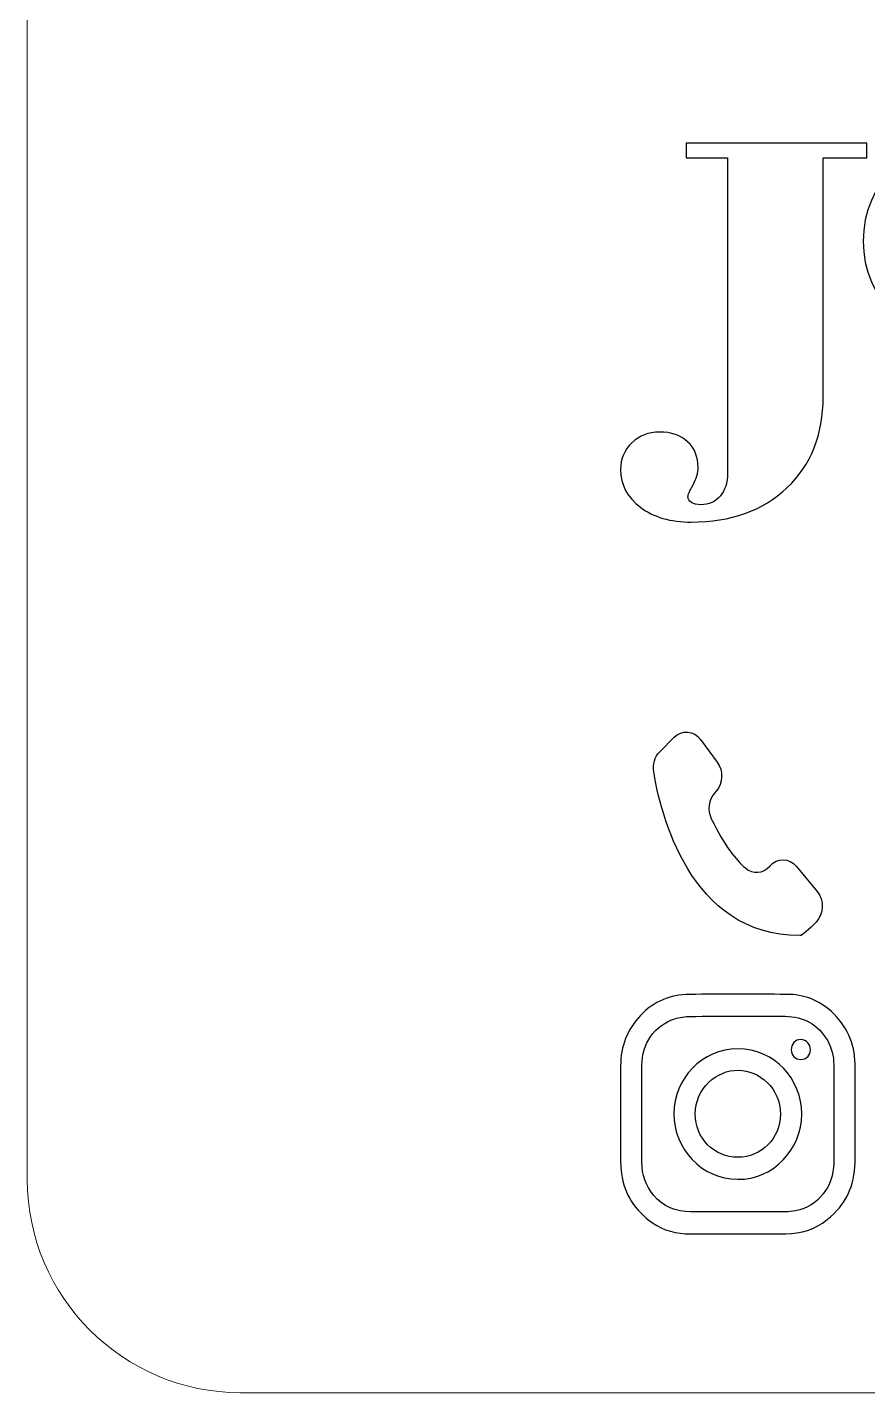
# Model space of a CAD drawing. Header units: millimetres. Extents: x -467 to 235, y 31 to 232.
# Drawn here: x 195.39 to 207.22, y 30.92 to 50.15 of the extents above; entities that cross this region are included whole.
import ezdxf

# ---------------------------------------------------------------- set-up
doc = ezdxf.new("R2010")
doc.units = ezdxf.units.MM
doc.header["$MEASUREMENT"] = 0
doc.layers.add('Layer 1', color=7, linetype='Continuous')

msp = doc.modelspace()

# ---------------------------------------------------------------- linework, layer by layer
at = {"layer": 'Layer 1', "color": 250, "lineweight": 18}
msp.add_open_spline([(198.3895, 70.7186), (198.3895, 70.7186), (232.1895, 70.7186), (232.1895, 70.7186), (233.8418, 70.7186), (235.1895, 69.3709), (235.1895, 67.7186), (235.1895, 67.7186), (235.1895, 33.9186), (235.1895, 33.9186), (235.1895, 32.2663), (233.8418, 30.9186), (232.1895, 30.9186), (232.1895, 30.9186), (198.3895, 30.9186), (198.3895, 30.9186), (196.7372, 30.9186), (195.3895, 32.2663), (195.3895, 33.9186), (195.3895, 33.9186), (195.3895, 67.7186), (195.3895, 67.7186), (195.3895, 69.3709), (196.7372, 70.7186), (198.3895, 70.7186)], degree=3, knots=[0, 0, 0, 0, 0.125, 0.125, 0.125, 0.25, 0.25, 0.25, 0.375, 0.375, 0.375, 0.5, 0.5, 0.5, 0.625, 0.625, 0.625, 0.75, 0.75, 0.75, 0.875, 0.875, 0.875, 1, 1, 1, 1], dxfattribs=at)
at = {"layer": 'Layer 1', "color": 250}
for points, knots in [([(205.2448, 43.8686), (205.2448, 43.8686), (205.2448, 48.3071), (205.2448, 48.3071), (205.2448, 48.3071), (204.6634, 48.3071), (204.6634, 48.3071), (204.6634, 48.3071), (204.6634, 48.5161), (204.6634, 48.5161), (204.6634, 48.5161), (207.2042, 48.5161), (207.2042, 48.5161), (207.2042, 48.5161), (207.2042, 48.3071), (207.2042, 48.3071), (207.2042, 48.3071), (206.5909, 48.3071), (206.5909, 48.3071), (206.5909, 48.3071), (206.5909, 44.944), (206.5909, 44.944), (206.5909, 44.4109), (206.4209, 43.9835), (206.0811, 43.6618), (205.7413, 43.3402), (205.2926, 43.1788), (204.7351, 43.1788), (204.4417, 43.1788), (204.2028, 43.2484), (204.0182, 43.3878), (203.8324, 43.5271), (203.7394, 43.7048), (203.7394, 43.9197), (203.7394, 44.0695), (203.7926, 44.1949), (203.8987, 44.2959), (204.005, 44.397), (204.1337, 44.4469), (204.2877, 44.4469), (204.4523, 44.4469), (204.5851, 44.4016), (204.6833, 44.311), (204.7815, 44.2204), (204.8306, 44.0985), (204.8306, 43.9464), (204.8306, 43.8721), (204.8067, 43.7908), (204.759, 43.7037), (204.7112, 43.6166), (204.6873, 43.5597), (204.6873, 43.5353), (204.6873, 43.5028), (204.7032, 43.476), (204.7377, 43.4551), (204.7709, 43.4331), (204.816, 43.4226), (204.8705, 43.4226), (204.982, 43.4226), (205.0722, 43.4633), (205.1412, 43.5446), (205.2103, 43.627), (205.2448, 43.7339), (205.2448, 43.8686)], [0, 0, 0, 0, 0.047619, 0.047619, 0.047619, 0.0952381, 0.0952381, 0.0952381, 0.1428571, 0.1428571, 0.1428571, 0.1904762, 0.1904762, 0.1904762, 0.2380952, 0.2380952, 0.2380952, 0.2857143, 0.2857143, 0.2857143, 0.3333333, 0.3333333, 0.3333333, 0.3809524, 0.3809524, 0.3809524, 0.4285714, 0.4285714, 0.4285714, 0.4761905, 0.4761905, 0.4761905, 0.5238095, 0.5238095, 0.5238095, 0.5714286, 0.5714286, 0.5714286, 0.6190476, 0.6190476, 0.6190476, 0.6666667, 0.6666667, 0.6666667, 0.7142857, 0.7142857, 0.7142857, 0.7619048, 0.7619048, 0.7619048, 0.8095238, 0.8095238, 0.8095238, 0.8571429, 0.8571429, 0.8571429, 0.9047619, 0.9047619, 0.9047619, 0.952381, 0.952381, 0.952381, 1, 1, 1, 1]), ([(208.6252, 48.6085), (209.4378, 48.6085), (210.0966, 47.9497), (210.0966, 47.1371), (210.0966, 46.3244), (209.4378, 45.6656), (208.6252, 45.6656), (207.8125, 45.6656), (207.1537, 46.3244), (207.1537, 47.1371), (207.1537, 47.9497), (207.8125, 48.6085), (208.6252, 48.6085)], [0, 0, 0, 0, 0.25, 0.25, 0.25, 0.5, 0.5, 0.5, 0.75, 0.75, 0.75, 1, 1, 1, 1]), ([(205.0612, 39.3637), (205.0612, 39.3637), (205.0842, 39.3894), (205.0842, 39.3894), (205.1817, 39.4996), (205.1887, 39.6771), (205.1005, 39.7973), (205.1005, 39.7973), (204.8652, 40.117), (204.8652, 40.117), (204.7703, 40.246), (204.602, 40.2598), (204.492, 40.1486), (204.492, 40.1486), (204.2898, 39.9444), (204.2898, 39.9444), (204.22, 39.8739), (204.1884, 39.7673), (204.2055, 39.6628), (204.2971, 39.0996), (204.7062, 37.3551), (206.2611, 37.3551), (206.2961, 37.3551), (206.3962, 37.4481), (206.4907, 37.5449), (206.6015, 37.658), (206.609, 37.8538), (206.5069, 37.977), (206.5069, 37.977), (206.2131, 38.3305), (206.2131, 38.3305), (206.1117, 38.4527), (205.9433, 38.4549), (205.839, 38.3351), (205.839, 38.3351), (205.839, 38.3351), (205.839, 38.3351), (205.7462, 38.2287), (205.5998, 38.2164), (205.4954, 38.3078), (205.3697, 38.4171), (205.1991, 38.6219), (205.0166, 39.0017), (204.9596, 39.12), (204.9774, 39.2687), (205.0612, 39.3637)], [0, 0, 0, 0, 0.0666667, 0.0666667, 0.0666667, 0.1333333, 0.1333333, 0.1333333, 0.2, 0.2, 0.2, 0.2666667, 0.2666667, 0.2666667, 0.3333333, 0.3333333, 0.3333333, 0.4, 0.4, 0.4, 0.4666667, 0.4666667, 0.4666667, 0.5333333, 0.5333333, 0.5333333, 0.6, 0.6, 0.6, 0.6666667, 0.6666667, 0.6666667, 0.7333333, 0.7333333, 0.7333333, 0.8, 0.8, 0.8, 0.8666667, 0.8666667, 0.8666667, 0.9333333, 0.9333333, 0.9333333, 1, 1, 1, 1]), ([(207.0396, 34.8413), (207.0396, 34.6151), (207.0409, 34.3884), (207.0393, 34.162), (207.0371, 33.8312), (206.9084, 33.5637), (206.6472, 33.3558), (206.4742, 33.2183), (206.2797, 33.1572), (206.0635, 33.1562), (205.6152, 33.155), (205.1667, 33.1562), (204.7181, 33.1556), (204.5256, 33.1556), (204.345, 33.2015), (204.1879, 33.3118), (203.9467, 33.4811), (203.7917, 33.7093), (203.7505, 34.0061), (203.7433, 34.0587), (203.7405, 34.1118), (203.7405, 34.1645), (203.7397, 34.6177), (203.7402, 35.0704), (203.7399, 35.5235), (203.7397, 35.7963), (203.832, 36.031), (204.0195, 36.2308), (204.2066, 36.4302), (204.4377, 36.5259), (204.7068, 36.5278), (205.163, 36.5312), (205.6195, 36.5296), (206.0755, 36.5281), (206.316, 36.5274), (206.531, 36.4488), (206.7071, 36.2855), (206.9194, 36.0881), (207.0374, 35.843), (207.0393, 35.5486), (207.0409, 35.3131), (207.0396, 35.0772), (207.0396, 34.8413)], [0, 0, 0, 0, 0.0714286, 0.0714286, 0.0714286, 0.1428571, 0.1428571, 0.1428571, 0.2142857, 0.2142857, 0.2142857, 0.2857143, 0.2857143, 0.2857143, 0.3571429, 0.3571429, 0.3571429, 0.4285714, 0.4285714, 0.4285714, 0.5, 0.5, 0.5, 0.5714286, 0.5714286, 0.5714286, 0.6428571, 0.6428571, 0.6428571, 0.7142857, 0.7142857, 0.7142857, 0.7857143, 0.7857143, 0.7857143, 0.8571429, 0.8571429, 0.8571429, 0.9285714, 0.9285714, 0.9285714, 1, 1, 1, 1]), ([(204.0397, 34.842), (204.0397, 34.6157), (204.0403, 34.3891), (204.0393, 34.1625), (204.0388, 33.9887), (204.0937, 33.8332), (204.2029, 33.7008), (204.3374, 33.5382), (204.5179, 33.4654), (204.7272, 33.4653), (205.1693, 33.4642), (205.6116, 33.4642), (206.0537, 33.4654), (206.1035, 33.4658), (206.1537, 33.4711), (206.2026, 33.4804), (206.5274, 33.5434), (206.7371, 33.8278), (206.7392, 34.1501), (206.7423, 34.6122), (206.7404, 35.0744), (206.7397, 35.5366), (206.7396, 35.6589), (206.7107, 35.7763), (206.6496, 35.8813), (206.5179, 36.1061), (206.3156, 36.2175), (206.0569, 36.2191), (205.6117, 36.2218), (205.1663, 36.2215), (204.721, 36.2181), (204.6476, 36.2178), (204.5709, 36.2054), (204.5008, 36.183), (204.2153, 36.0903), (204.0415, 35.8392), (204.0398, 35.5259), (204.0388, 35.298), (204.0397, 35.0699), (204.0397, 34.842)], [0, 0, 0, 0, 0.0769231, 0.0769231, 0.0769231, 0.1538462, 0.1538462, 0.1538462, 0.2307692, 0.2307692, 0.2307692, 0.3076923, 0.3076923, 0.3076923, 0.3846154, 0.3846154, 0.3846154, 0.4615385, 0.4615385, 0.4615385, 0.5384615, 0.5384615, 0.5384615, 0.6153846, 0.6153846, 0.6153846, 0.6923077, 0.6923077, 0.6923077, 0.7692308, 0.7692308, 0.7692308, 0.8461538, 0.8461538, 0.8461538, 0.9230769, 0.9230769, 0.9230769, 1, 1, 1, 1]), ([(206.1401, 35.7473), (206.1439, 35.8257), (206.1958, 35.8934), (206.278, 35.8921), (206.3575, 35.8911), (206.4094, 35.8229), (206.4111, 35.7473), (206.4129, 35.671), (206.352, 35.6108), (206.2758, 35.6108), (206.1994, 35.6108), (206.14, 35.6706), (206.1401, 35.7473)], [0, 0, 0, 0, 0.25, 0.25, 0.25, 0.5, 0.5, 0.5, 0.75, 0.75, 0.75, 1, 1, 1, 1]), ([(206.2896, 34.8404), (206.2895, 34.3473), (205.893, 33.9214), (205.3866, 33.9233), (204.8823, 33.9252), (204.4868, 34.3523), (204.4901, 34.8472), (204.4933, 35.3438), (204.8793, 35.7608), (205.3909, 35.7605), (205.903, 35.76), (206.2901, 35.3396), (206.2896, 34.8404)], [0, 0, 0, 0, 0.25, 0.25, 0.25, 0.5, 0.5, 0.5, 0.75, 0.75, 0.75, 1, 1, 1, 1]), ([(205.3894, 34.2334), (205.7222, 34.2331), (205.9889, 34.5029), (205.9896, 34.8413), (205.9906, 35.2038), (205.6932, 35.458), (205.3927, 35.4599), (205.0934, 35.4616), (204.7897, 35.2088), (204.79, 34.8424), (204.7901, 34.5037), (205.0559, 34.2342), (205.3894, 34.2334)], [0, 0, 0, 0, 0.25, 0.25, 0.25, 0.5, 0.5, 0.5, 0.75, 0.75, 0.75, 1, 1, 1, 1])]:
    msp.add_open_spline(points, degree=3, knots=knots, dxfattribs=at)

doc.saveas('drawing.dxf')
